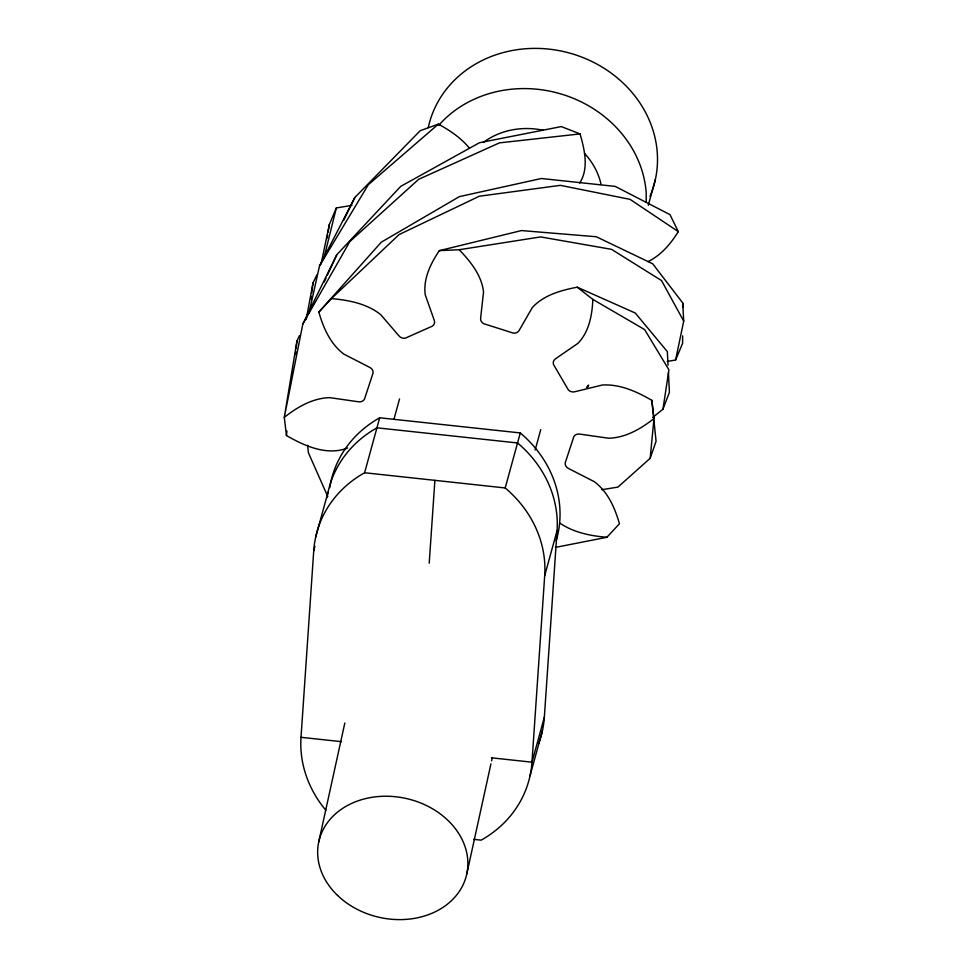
<?xml version="1.0" encoding="UTF-8"?>
<svg xmlns="http://www.w3.org/2000/svg" width="968" height="968" viewBox="0 0 968 968"><rect width="100%" height="100%" fill="white"/><g stroke="black" fill="none" stroke-linecap="round" stroke-linejoin="round"><path stroke-width="1.45" d="M682.634 335.848L682.609 343.325L675.604 359.987L667.218 361.475M682.706 307.413L682.718 302.923L652.71 263.804L596.288 236.749L521.474 230.566L439.303 250.651C430.687 263.502 423.004 278.941 425.254 294.865L434.305 320.456A5.856 5.239 15.4 0 1 430.615 326.918L407.31 337.275A5.856 5.239 15.4 0 1 399.143 336.077L380.714 314.661C366.92 303.541 348.613 300.153 331.419 298.58L318.859 312.083C323.276 327.874 330.475 344.124 343.955 354.191L369.933 367.489A5.856 5.239 15.4 0 1 372.511 374.701L365.045 397.437A5.856 5.239 15.4 0 1 358.668 401.805L329.689 397.642C312.724 398.066 297.261 407.104 284.289 417.365L286.443 435.539C304.497 445.897 326.748 456.073 347.645 448.002M439.303 250.651L459.219 249.72C470.448 261.481 481.798 275.408 483.54 292.167L480.612 318.303A5.856 5.239 15.4 0 0 485.803 324.365L511.286 332.46A5.856 5.239 15.4 0 0 519.09 330.524L532.255 307.642C543.665 295.034 561.113 290.291 577.231 287.193L592.839 299.402C592.198 314.878 589.161 331.842 577.932 343.35L555.378 358.898A5.856 5.239 15.4 0 0 554.531 366.267L567.272 388.071A5.856 5.239 15.4 0 0 574.605 391.798L602.29 385.022C619.98 383.933 636.884 391.665 651.839 400.341L653.993 418.515L650.169 458.3L617.935 487.098L601.83 489.699M325.913 810.361A116.523 104.217 15.4 0 1 301.012 737.313L313.741 550.683L314.939 546.327M538.559 743.811A116.523 104.217 15.4 0 0 544.343 717.215L557.06 530.682L544.694 575.658L531.976 762.191A116.523 104.217 15.4 0 1 481.144 840.151L473.667 839.341M429.211 563.17L434.898 480.358M286.443 435.539L286.939 431.038M295.434 354.542L295.772 351.541M296.099 348.541L296.934 341.051L299.463 335.569M310.837 299.269L311.236 296.281M311.635 293.28L313.039 282.813L317.02 274.682M652.735 417.462L662.959 409.174L668.924 369.824L644.627 329.58L592.839 299.402M327.184 238.055L327.656 235.067M328.128 232.078L329.301 224.624L336.319 207.963L352.001 205.325M296.934 341.051L284.289 417.365L302.839 323.99L336.791 254.741L400.716 186.376L479.438 142.732L561.295 126.578L580.05 133.911C584.527 149.362 589.113 168.577 579.675 183.073M306.203 319.379L313.039 282.813M321.086 263.974L329.301 224.624M675.604 359.987L683.71 321.122L682.718 302.923M318.738 841.918L344.826 723.011M466.794 873.91L490.945 763.825M491.599 760.884L492.24 757.944M308.998 313.148L319.5 265.946L354.857 197.496L420.173 130.716L438.395 124.122C449.817 130.426 461.01 137.831 469.298 148.056M323.99 257.851L336.319 207.963M315.665 537.167L328.031 492.192M313.741 550.683A116.523 104.217 15.4 0 1 364.609 472.747L379.686 417.789L520.288 432.938A116.523 104.217 15.4 0 1 556.213 540.761M393.94 419.301L399.542 398.913M544.694 575.658A116.523 104.217 15.4 0 0 505.199 487.957L520.288 432.938M535.147 450.035L540.749 429.647M648.27 205.325L655.372 179.491M544.343 717.215L531.976 762.191L491.478 757.823M530.065 775.707L542.419 730.731M650.169 458.3L656.074 441.239L653.957 420.79M662.959 409.174L669.42 392.306L668.428 372.716M324.135 282.148L326.034 278.034M327.305 275.299L336.791 254.741M587.431 387.575L588.592 385.107L586.62 387.309M343.567 220.522L354.857 197.496M302.839 323.99L349.799 241.601L418.684 179.298L499.44 142.877L580.05 133.911M319.5 265.946L368.3 184.719L438.395 124.122M318.859 312.083L381.319 242.169L459.364 196.625L541.402 178.499L615.237 186.401L670.001 214.654L678.302 231.618C670.776 243.767 661.047 255.298 647.967 261.638M555.438 547.392L606.863 537.288L619.423 523.785C615.007 508.006 607.807 491.744 594.328 481.689L568.349 468.391A5.856 5.239 15.4 0 1 565.772 461.167L573.237 438.444A5.856 5.239 15.4 0 1 579.614 434.075L608.594 438.226C625.558 437.814 641.022 428.776 653.993 418.515M331.419 298.58L399.034 234.607L479.329 196.226L560.363 185.348L630.083 199.372L678.302 231.618M459.219 249.72L540.616 236.918L611.522 249.333L661.543 280.575L683.71 321.122M606.863 537.288C590.553 535.909 573.685 532.569 559.952 523.156M364.609 472.747L505.199 487.957M301.012 737.313L341.51 741.67M577.231 287.193L635.274 313.027L667.351 351.626L668.041 365.19M327.825 496.657L308.381 452.709L307.618 445.268M651.839 400.341L653.654 417.874M646.225 202.034L646.188 192.426A116.523 104.217 15.4 0 0 563.92 94.876A116.523 104.217 15.4 0 0 438.698 125.368M327.015 497.649A116.523 104.217 15.4 0 1 376.963 427.82L517.565 442.969A116.523 104.217 15.4 0 1 556.346 537.482M329.773 487.594A116.523 104.217 15.4 0 1 379.686 417.789M483.262 142.49A72.237 64.614 15.4 0 1 543.169 130.257M584.515 153.404A72.237 64.614 15.4 0 1 601.067 184.416M428.255 127.57A116.523 104.217 15.4 0 1 573.516 54.22A116.523 104.217 15.4 0 1 649.988 196.359M337.566 895.436A75.734 60.936 12.4 0 0 464.495 881.545A75.734 60.936 12.4 0 0 376.237 796.749A75.734 60.936 12.4 0 0 337.566 895.436"/></g></svg>
